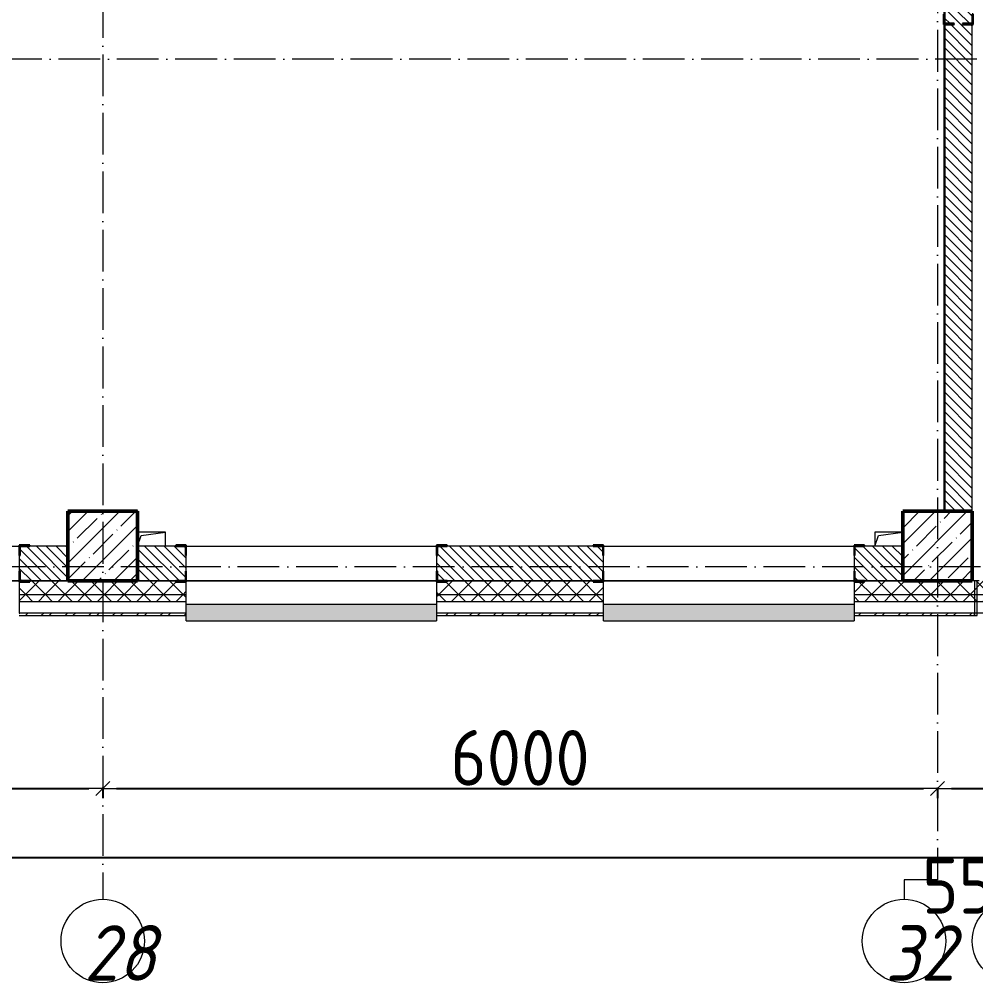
# Model space of a CAD drawing. Header units: millimetres. Extents: x -213536 to 1564669, y -45299 to 942238.
# Drawn here: x 180779 to 187654, y 511308 to 518234 of the extents above; entities that cross this region are included whole.
import ezdxf

# ---------------------------------------------------------------- set-up
doc = ezdxf.new("R2010")
doc.units = ezdxf.units.MM
doc.linetypes.add('50_200_ШТРИХ_1Т_ш5_п1_п1_', pattern=[700, 500, -100, 0, -100])
for name, color, linetype, lineweight in [('2.4) ПГП вычит ЖБбалки 0.4 м -', 24, 'Continuous', 30), ('3.3) Вычитаем ЖБбалки 0.4м -', 31, 'Continuous', 30), ('A-____-____-DIMS', 7, 'Continuous', 9), ('A-GENM-____-MCUT', 7, 'Continuous', 25), ('A-GENM-____-OTLN', 7, 'Continuous', 9), ('A-GENM-____-OTLN-1', 7, 'Continuous', 25), ('A-GLAZ-____-OTLN', 7, 'Continuous', 9), ('A-WALL-____-MCUT', 7, 'Continuous', 13), ('A-WALL-____-MCUT-1', 7, 'Continuous', 9), ('A-WALL-____-OTLN', 7, 'Continuous', 9), ('A-WALL-____-PATT-1', 7, 'Continuous', 9), ('A-WALL-FNSH-MCUT-1', 7, 'Continuous', 9), ('S-COLS-____-MCUT', 7, 'Continuous', 50), ('S-COLS-____-OTLN', 7, 'Continuous', 9), ('S-GRID-____-IDEN', 7, 'Continuous', 9), ('S-GRID-____-OTLN-1', 7, '50_200_ШТРИХ_1Т_ш5_п1_п1_', 9)]:
    doc.layers.add(name, color=color, linetype=linetype, lineweight=lineweight)
doc.layers.add('A-GLAZ-____-OTLN-1', color=7, linetype='Continuous', lineweight=9, true_color=0xc0c0c0)
doc.styles.add('ISOCPEUR_I_9', font='isocpeui.ttf', dxfattribs={"width": 0.9, "height": 250})
doc.styles.add('СПДС', font='isocpeur.ttf', dxfattribs={"width": 0.9})
doc.dimstyles.new('Размера А3', dxfattribs={"dimtxt": 200, "dimasz": 100, "dimexe": 70, "dimexo": 100, "dimgap": 20, "dimtad": 1, "dimdec": 0, "dimrnd": 10, "dimzin": 0, "dimdsep": 46, "dimtxsty": 'СПДС', "dimblk": 'ARROWHEAD_6', "dimcen": 1, "dimclrd": 256, "dimclre": 256, "dimclrt": 256, "dimazin": 0, "dimtfac": 1, "dimtdec": 0, "dimtmove": 2, "dimatfit": 3, "dimfxl": 1, "dimtolj": 1, "dimtzin": 0, "dimarcsym": 0})
pattern_1 = [(135, (142429.057, 459015.94), (-35.35534, -35.35534), [])]
pattern_2 = [(45, (142429.06, 459015.94), (-70.71068, 70.71068), []), (135, (142429.06, 459015.94), (-70.71068, -70.71068), [])]

# ---------------------------------------------------------------- blocks, each defined once
blk = doc.blocks.new('BSC_Колонна _Прямоугольная - 500х500-V16-АР1_План отверстий 3 этажа в осях 1-64_Ю-ЯЯ')
at = {"layer": 'S-COLS-____-OTLN'}
h = blk.add_hatch(dxfattribs=at)
h.set_pattern_fill('FP_23', color=256, style=0, pattern_type=2)
h.set_pattern_definition([(45, (-44950, -55431.04), (-114.04925, 114.04925), []), (45, (-44835.95, -55431.04), (-114.04925, 114.04925), [201.613, -40.323, 3.353, -36.97])])
h.paths.add_polyline_path([(-250, -250), (250, -250), (250, 250), (-250, 250), (-250, 177.9)], flags=0)
at = {"layer": 'S-COLS-____-MCUT'}
for p, q in [((250, 250), (-250, 250)), ((-250, 250), (-250, -250)), ((250, -250), (250, 250)), ((-250, -250), (250, -250))]:
    blk.add_line(p, q, dxfattribs=at)
blk = doc.blocks.new('BSC_Колонна _Прямоугольная - 500х500-V44-АР1_План отверстий 3 этажа в осях 1-64_Ю-ЯЯ')
at = {"layer": 'S-COLS-____-OTLN'}
h = blk.add_hatch(dxfattribs=at)
h.set_pattern_fill('FP_52', color=256, style=0, pattern_type=2)
h.set_pattern_definition([(45, (-38950, -55431.04), (-114.04925, 114.04925), []), (45, (-38835.95, -55431.04), (-114.04925, 114.04925), [201.613, -40.323, 3.353, -36.97])])
h.paths.add_polyline_path([(-250, -250), (250, -250), (250, 250), (-250, 250)], flags=0)
at = {"layer": 'S-COLS-____-MCUT'}
for p, q in [((250, 250), (-250, 250)), ((-250, 250), (-250, -250)), ((250, -250), (250, 250)), ((-250, -250), (250, -250))]:
    blk.add_line(p, q, dxfattribs=at)
blk = doc.blocks.new('Фахверк_СКБ_Уголок - 250_2700-27497298-АР1_План отверстий 3 этажа в осях 1-64_Ю-ЯЯ')
at = {"layer": 'A-GENM-____-MCUT'}
for p, q in [((200, 181), (125, 181)), ((125, 181), (125, 106)), ((131, 106), (131, 175)), ((131, 175), (200, 175)), ((200, 175), (200, 181)), ((125, 106), (131, 106)), ((131, -6), (125, -6)), ((125, -6), (125, -81)), ((131, -75), (131, -6)), ((125, -81), (200, -81)), ((200, -75), (131, -75)), ((200, -81), (200, -75))]:
    blk.add_line(p, q, dxfattribs=at)
blk = doc.blocks.new('Фахверк_СКБ_Уголок - 200_3550-28267367-АР1_План отверстий 3 этажа в осях 1-64_Ю-ЯЯ')
at = {"layer": 'A-GENM-____-MCUT'}
for p, q in [((200, 156), (125, 156)), ((125, 156), (125, 81)), ((131, 81), (131, 150)), ((131, 150), (200, 150)), ((200, 150), (200, 156)), ((125, 81), (131, 81)), ((131, 19), (125, 19)), ((125, 19), (125, -56)), ((131, -50), (131, 19)), ((125, -56), (200, -56)), ((200, -50), (131, -50)), ((200, -56), (200, -50))]:
    blk.add_line(p, q, dxfattribs=at)
blk = doc.blocks.new('AR_Отверстие прямоугольное _в плите_ - AR_Отверстие прямоугольное _в плите_-V178-АР1_План отверстий 3 этажа в осях 1-64_Ю-ЯЯ')
at = {"layer": 'A-GENM-____-OTLN'}
for p, q in [((100, 50), (-100, 50)), ((-100, -50), (-75, 25)), ((-75, 25), (100, 50)), ((100, -50), (100, 50))]:
    blk.add_line(p, q, dxfattribs=at)
blk = doc.blocks.new('AR_Отверстие прямоугольное _в плите_ - AR_Отверстие прямоугольное _в плите_-V185-АР1_План отверстий 3 этажа в осях 1-64_Ю-ЯЯ')
at = {"layer": 'A-GENM-____-OTLN'}
for p, q in [((100, 50), (-100, 50)), ((-100, 50), (-100, -50)), ((-100, -50), (-75, 25)), ((-75, 25), (100, 50))]:
    blk.add_line(p, q, dxfattribs=at)
blk = doc.blocks.new('Отлив_СКБ - Отлив витража_120_НВФ-31885687-АР1_План отверстий 3 этажа в осях 1-64_Ю-ЯЯ')
at = {"layer": 'A-GLAZ-____-OTLN-1'}
for points in [[(0, -2), (1800, -2), (1800, 0), (0, 0)], [(945, -120), (1800, -120), (1800, -2), (0, -2), (0, -120), (878.1, -120)]]:
    blk.add_hatch(color=256, dxfattribs=at).paths.add_polyline_path(points, flags=0)
at = {"layer": 'A-GLAZ-____-OTLN'}
for p, q in [((0, 0), (1800, 0)), ((1800, -2), (0, -2)), ((0, -120), (0, -83)), ((0, -120), (1800, -120)), ((1800, -83), (1800, -120))]:
    blk.add_line(p, q, dxfattribs=at)
blk = doc.blocks.new('Стены 3 - Стены 4-31194751-АР1_План отверстий 3 этажа в осях 1-64_Ю-ЯЯ')
at = {"layer": 'A-WALL-____-MCUT'}
for p, q in [((-1798.5, 41030.2), (-1798.5, 41010.2)), ((-1548.5, 41030.2), (-1798.5, 41030.2)), ((-1798.5, 41010.2), (-1548.5, 41010.2)), ((-1548.5, 41010.2), (-1548.5, 41030.2))]:
    blk.add_line(p, q, dxfattribs=at)
blk = doc.blocks.new('Ось сетки - Круг_Ø6_00__ISO-2_5_0_9K_-25732049-АР1_План отверстий 3 этажа в осях 1-64_Ю-ЯЯ')
at = {"layer": 'S-GRID-____-IDEN'}
blk.add_circle((0, 0), 3, dxfattribs=at)
blk = doc.blocks.new('ARROWHEAD_6')
at = {"color": 0, "linetype": 'Continuous'}
for p, q in [((0, 0), (-1, 0)), ((-0.5, -0.5), (0.5, 0.5))]:
    blk.add_line(p, q, dxfattribs=at)
blk = doc.blocks.new('*D2866')
at = {"layer": 'A-____-____-DIMS', "lineweight": -2, "transparency": 16777216}
for p, q in [((178379.1, 512710.5), (178379.1, 512634.4)), ((178479.1, 512704.4), (181279.1, 512704.4)), ((181379.1, 512710.5), (181379.1, 512634.4))]:
    blk.add_line(p, q, dxfattribs=at)
at = {"layer": 'Defpoints', "color": 0, "lineweight": 50, "transparency": 16777216}
for p in [(178379.1, 512810.5), (181379.1, 512810.5), (181379.1, 512704.4)]:
    blk.add_point(p, dxfattribs=at)
at = {"layer": 'A-____-____-DIMS', "lineweight": -2, "transparency": 16777216, "xscale": 100, "yscale": 100, "zscale": 100, "rotation": 180}
blk.add_blockref('ARROWHEAD_6', (178379.1, 512704.4), dxfattribs=at)
at = {"layer": 'A-____-____-DIMS', "lineweight": -2, "transparency": 16777216, "xscale": 100, "yscale": 100, "zscale": 100}
blk.add_blockref('ARROWHEAD_6', (181379.1, 512704.4), dxfattribs=at)
at = {"layer": 'A-____-____-DIMS', "transparency": 16777216, "insert": (179879.1, 512924.4), "char_height": 400, "attachment_point": 5, "style": 'СПДС'}
blk.add_mtext('\\A1;3000', dxfattribs=at)
blk = doc.blocks.new('*D2867')
at = {"layer": 'A-____-____-DIMS', "lineweight": -2, "transparency": 16777216}
for p, q in [((181379.1, 512710.5), (181379.1, 512634.4)), ((181479.1, 512704.4), (187279.1, 512704.4)), ((187379.1, 512710.5), (187379.1, 512634.4))]:
    blk.add_line(p, q, dxfattribs=at)
at = {"layer": 'Defpoints', "color": 0, "lineweight": 50, "transparency": 16777216}
for p in [(181379.1, 512810.5), (187379.1, 512810.5), (187379.1, 512704.4)]:
    blk.add_point(p, dxfattribs=at)
at = {"layer": 'A-____-____-DIMS', "lineweight": -2, "transparency": 16777216, "xscale": 100, "yscale": 100, "zscale": 100, "rotation": 180}
blk.add_blockref('ARROWHEAD_6', (181379.1, 512704.4), dxfattribs=at)
at = {"layer": 'A-____-____-DIMS', "lineweight": -2, "transparency": 16777216, "xscale": 100, "yscale": 100, "zscale": 100}
blk.add_blockref('ARROWHEAD_6', (187379.1, 512704.4), dxfattribs=at)
at = {"layer": 'A-____-____-DIMS', "transparency": 16777216, "insert": (184379.1, 512924.4), "char_height": 400, "attachment_point": 5, "style": 'СПДС'}
blk.add_mtext('\\A1;6000', dxfattribs=at)
blk = doc.blocks.new('*D2868')
at = {"layer": 'A-____-____-DIMS', "lineweight": -2, "transparency": 16777216}
for p, q in [((187379.1, 512710.5), (187379.1, 512634.4)), ((187479.1, 512704.4), (187829.1, 512704.4)), ((187929.1, 512710.5), (187929.1, 512634.4))]:
    blk.add_line(p, q, dxfattribs=at)
at = {"layer": 'Defpoints', "color": 0, "lineweight": 50, "transparency": 16777216}
for p in [(187379.1, 512810.5), (187929.1, 512810.5), (187929.1, 512704.4)]:
    blk.add_point(p, dxfattribs=at)
at = {"layer": 'A-____-____-DIMS', "lineweight": -2, "transparency": 16777216, "xscale": 100, "yscale": 100, "zscale": 100, "rotation": 180}
blk.add_blockref('ARROWHEAD_6', (187379.1, 512704.4), dxfattribs=at)
at = {"layer": 'A-____-____-DIMS', "lineweight": -2, "transparency": 16777216, "xscale": 100, "yscale": 100, "zscale": 100}
blk.add_blockref('ARROWHEAD_6', (187929.1, 512704.4), dxfattribs=at)
at = {"layer": 'A-____-____-DIMS', "transparency": 16777216, "insert": (187654.1, 512004.4), "char_height": 400, "attachment_point": 5, "style": 'СПДС'}
blk.add_mtext('\\A1;550', dxfattribs=at)
blk = doc.blocks.new('*D2878')
at = {"layer": 'A-____-____-DIMS', "lineweight": -2, "transparency": 16777216}
for p, q in [((140079.1, 512213.7), (140079.1, 512137.6)), ((140179.1, 512207.6), (213379.1, 512207.6)), ((213479.1, 512213.7), (213479.1, 512137.6))]:
    blk.add_line(p, q, dxfattribs=at)
at = {"layer": 'Defpoints', "color": 0, "lineweight": 50, "transparency": 16777216}
for p in [(140079.1, 512313.7), (213479.1, 512313.7), (213479.1, 512207.6)]:
    blk.add_point(p, dxfattribs=at)
at = {"layer": 'A-____-____-DIMS', "lineweight": -2, "transparency": 16777216, "xscale": 100, "yscale": 100, "zscale": 100, "rotation": 180}
blk.add_blockref('ARROWHEAD_6', (140079.1, 512207.6), dxfattribs=at)
at = {"layer": 'A-____-____-DIMS', "lineweight": -2, "transparency": 16777216, "xscale": 100, "yscale": 100, "zscale": 100}
blk.add_blockref('ARROWHEAD_6', (213479.1, 512207.6), dxfattribs=at)
at = {"layer": 'A-____-____-DIMS', "transparency": 16777216, "insert": (176779.1, 512427.6), "char_height": 400, "attachment_point": 5, "style": 'СПДС'}
blk.add_mtext('\\A1;73400', dxfattribs=at)

msp = doc.modelspace()

# ---------------------------------------------------------------- hatches: boundary and pattern name
at = {"layer": 'A-WALL-____-PATT-1'}
h = msp.add_hatch(dxfattribs=at)
h.set_pattern_fill('FP_9', color=256, style=0, pattern_type=2)
h.set_pattern_definition(pattern_1)
h.paths.add_polyline_path([(187429.1, 514697), (187629.1, 514697), (187629.1, 518197), (187560.1, 518197), (187560.1, 518203), (187629.1, 518203), (187629.1, 521697), (187429.1, 521697), (187429.1, 518203), (187498.1, 518203), (187498.1, 518197), (187429.1, 518197), (187429.1, 516239.4)], flags=0)
h = msp.add_hatch(dxfattribs=at)
h.set_pattern_fill('FP_9', color=256, style=0, pattern_type=2)
h.set_pattern_definition(pattern_1)
h.paths.add_polyline_path([(181129.1, 514197), (181129.1, 514447), (180785.1, 514447), (180785.1, 514378), (180779.1, 514378), (180779.1, 514266), (180785.1, 514266), (180785.1, 514197), (180854.1, 514197)], flags=0)
h.paths.add_polyline_path([(178648, 514197), (178973.1, 514197), (178973.1, 514266), (178979.1, 514266), (178979.1, 514378), (178973.1, 514378), (178973.1, 514447), (178629.1, 514447), (178629.1, 514197)], flags=0)
h = msp.add_hatch(dxfattribs=at)
h.set_pattern_fill('FP_9', color=256, style=0, pattern_type=2)
h.set_pattern_definition(pattern_1)
h.paths.add_polyline_path([(186854.1, 514197), (187129.1, 514197), (187129.1, 514447), (186785.1, 514447), (186785.1, 514378), (186779.1, 514378), (186779.1, 514266), (186785.1, 514266), (186785.1, 514197)], flags=0)
h.paths.add_polyline_path([(184904.1, 514197), (184973.1, 514197), (184973.1, 514266), (184979.1, 514266), (184979.1, 514378), (184973.1, 514378), (184973.1, 514447), (183785.1, 514447), (183785.1, 514378), (183779.1, 514378), (183779.1, 514266), (183785.1, 514266), (183785.1, 514197), (184834.2, 514197)], flags=0)
h.paths.add_polyline_path([(181629.1, 514197), (181973.1, 514197), (181973.1, 514266), (181979.1, 514266), (181979.1, 514378), (181973.1, 514378), (181973.1, 514447), (181629.1, 514447)], flags=0)
h = msp.add_hatch(dxfattribs=at)
h.set_pattern_fill('FP_4', color=256, style=0, pattern_type=2)
h.set_pattern_definition(pattern_2)
h.paths.add_polyline_path([(216648.5, 514097), (216729.1, 514097), (216729.1, 514197), (210379.1, 514197), (210379.1, 514097), (213113.6, 514097)], flags=0)
h.paths.add_polyline_path([(206043.7, 514097), (206429.1, 514097), (206429.1, 514191), (206354.1, 514191), (206354.1, 514197), (205404.1, 514197), (205404.1, 514191), (205329.1, 514191), (205329.1, 514097), (205679.1, 514097)], flags=0)
h.paths.add_polyline_path([(207811.2, 514097), (209379.1, 514097), (209379.1, 514197), (207504.1, 514197), (207504.1, 514191), (207429.1, 514191), (207429.1, 514097)], flags=0)
h.paths.add_polyline_path([(202404.1, 514097), (203529.1, 514097), (203529.1, 514191), (203454.1, 514191), (203454.1, 514197), (202404.1, 514197), (202404.1, 514191), (202329.1, 514191), (202329.1, 514097), (202335.1, 514097)], flags=0)
h.paths.add_polyline_path([(200529.1, 514097), (200529.1, 514191), (200454.1, 514191), (200454.1, 514197), (199404.1, 514197), (199404.1, 514191), (199329.1, 514191), (199329.1, 514097), (199857.6, 514097)], flags=0)
h.paths.add_polyline_path([(196404.1, 514097), (197529.1, 514097), (197529.1, 514191), (197454.1, 514191), (197454.1, 514197), (196404.1, 514197), (196404.1, 514191), (196329.1, 514191), (196329.1, 514097)], flags=0)
h.paths.add_polyline_path([(194454.1, 514097), (194529.1, 514097), (194529.1, 514191), (194454.1, 514191), (194454.1, 514197), (193404.1, 514197), (193404.1, 514191), (193329.1, 514191), (193329.1, 514097), (193671.5, 514097)], flags=0)
h.paths.add_polyline_path([(190679.1, 514097), (191529.1, 514097), (191529.1, 514191), (191454.1, 514191), (191454.1, 514197), (190404.1, 514197), (190404.1, 514191), (190329.1, 514191), (190329.1, 514097), (190404.1, 514097)], flags=0)
h.paths.add_polyline_path([(188369.1, 514097), (188529.1, 514097), (188529.1, 514191), (188454.1, 514191), (188454.1, 514197), (186854.1, 514197), (186854.1, 514191), (186779.1, 514191), (186779.1, 514097), (187485.4, 514097)], flags=0)
h.paths.add_polyline_path([(184834.2, 514097), (184979.1, 514097), (184979.1, 514191), (184904.1, 514191), (184904.1, 514197), (183854.1, 514197), (183854.1, 514191), (183779.1, 514191), (183779.1, 514097)], flags=0)
h.paths.add_polyline_path([(181979.1, 514097), (181979.1, 514191), (181904.1, 514191), (181904.1, 514197), (180854.1, 514197), (180854.1, 514191), (180779.1, 514191), (180779.1, 514097), (181299.2, 514097)], flags=0)
h.paths.add_polyline_path([(178648, 514097), (178979.1, 514097), (178979.1, 514191), (178904.1, 514191), (178904.1, 514197), (177854.1, 514197), (177854.1, 514191), (177779.1, 514191), (177779.1, 514097), (178206.2, 514097)], flags=0)
h.paths.add_polyline_path([(174854.1, 514097), (175979.1, 514097), (175979.1, 514191), (175904.1, 514191), (175904.1, 514197), (174854.1, 514197), (174854.1, 514191), (174779.1, 514191), (174779.1, 514097), (174785.1, 514097)], flags=0)
h.paths.add_polyline_path([(171779.1, 514097), (172979.1, 514097), (172979.1, 514191), (172904.1, 514191), (172904.1, 514197), (171854.1, 514197), (171854.1, 514191), (171779.1, 514191)], flags=0)
h.paths.add_polyline_path([(169979.1, 514097), (169979.1, 514191), (169904.1, 514191), (169904.1, 514197), (168854.1, 514197), (168854.1, 514191), (168779.1, 514191), (168779.1, 514097), (169810.7, 514097)], flags=0)
h.paths.add_polyline_path([(165854.1, 514097), (166979.1, 514097), (166979.1, 514191), (166904.1, 514191), (166904.1, 514197), (165854.1, 514197), (165854.1, 514191), (165779.1, 514191), (165779.1, 514097), (165785.1, 514097)], flags=0)
h.paths.add_polyline_path([(163979.1, 514097), (163979.1, 514191), (163904.1, 514191), (163904.1, 514197), (162854.1, 514197), (162854.1, 514191), (162779.1, 514191), (162779.1, 514097), (163904.1, 514097)], flags=0)
h.paths.add_polyline_path([(160629.1, 514097), (160979.1, 514097), (160979.1, 514191), (160904.1, 514191), (160904.1, 514197), (159854.1, 514197), (159854.1, 514191), (159779.1, 514191), (159779.1, 514097), (160129.1, 514097)], flags=0)
h.paths.add_polyline_path([(158779.1, 514097), (158779.1, 514191), (158704.1, 514191), (158704.1, 514197), (148979.1, 514197), (148979.1, 514097), (158322.2, 514097)], flags=0)
h.paths.add_polyline_path([(147979.1, 514097), (147979.1, 514197), (139979.1, 514197), (139979.1, 514097), (145950, 514097)], flags=0)
h = msp.add_hatch(dxfattribs=at)
h.set_pattern_fill('FP_4', color=256, style=0, pattern_type=2)
h.set_pattern_definition(pattern_2)
h.paths.add_polyline_path([(216729.1, 514047), (216729.1, 514097), (210379.1, 514097), (210379.1, 514047), (216648.5, 514047)], flags=0)
h.paths.add_polyline_path([(209379.1, 514047), (209379.1, 514097), (207429.1, 514097), (207429.1, 514047), (207811.2, 514047)], flags=0)
h.paths.add_polyline_path([(203529.1, 514047), (203529.1, 514097), (202329.1, 514097), (202329.1, 514047), (202508.8, 514047)], flags=0)
h.paths.add_polyline_path([(206043.7, 514047), (206429.1, 514047), (206429.1, 514097), (205329.1, 514097), (205329.1, 514047)], flags=0)
h.paths.add_polyline_path([(199857.6, 514047), (200529.1, 514047), (200529.1, 514097), (199329.1, 514097), (199329.1, 514047)], flags=0)
h.paths.add_polyline_path([(197529.1, 514047), (197529.1, 514097), (196329.1, 514097), (196329.1, 514047), (197206.4, 514047)], flags=0)
h.paths.add_polyline_path([(194529.1, 514047), (194529.1, 514097), (193329.1, 514097), (193329.1, 514047), (193671.5, 514047)], flags=0)
h.paths.add_polyline_path([(191529.1, 514047), (191529.1, 514097), (190329.1, 514097), (190329.1, 514047), (191020.3, 514047)], flags=0)
h.paths.add_polyline_path([(188529.1, 514047), (188529.1, 514097), (186779.1, 514097), (186779.1, 514047), (188369.1, 514047)], flags=0)
h.paths.add_polyline_path([(184979.1, 514047), (184979.1, 514097), (183779.1, 514097), (183779.1, 514047), (184834.2, 514047)], flags=0)
h.paths.add_polyline_path([(181979.1, 514047), (181979.1, 514097), (180779.1, 514097), (180779.1, 514047), (181299.2, 514047)], flags=0)
h.paths.add_polyline_path([(178979.1, 514047), (178979.1, 514097), (177779.1, 514097), (177779.1, 514047), (178648, 514047)], flags=0)
h.paths.add_polyline_path([(174779.1, 514047), (175979.1, 514047), (175979.1, 514097), (174779.1, 514097)], flags=0)
h.paths.add_polyline_path([(172461.9, 514047), (172979.1, 514047), (172979.1, 514097), (171779.1, 514097), (171779.1, 514047)], flags=0)
h.paths.add_polyline_path([(169810.7, 514047), (169979.1, 514047), (169979.1, 514097), (168779.1, 514097), (168779.1, 514047), (168927, 514047)], flags=0)
h.paths.add_polyline_path([(166979.1, 514047), (166979.1, 514097), (165779.1, 514097), (165779.1, 514047), (166275.8, 514047)], flags=0)
h.paths.add_polyline_path([(163624.6, 514047), (163979.1, 514047), (163979.1, 514097), (162779.1, 514097), (162779.1, 514047)], flags=0)
h.paths.add_polyline_path([(160973.4, 514047), (160979.1, 514047), (160979.1, 514097), (159779.1, 514097), (159779.1, 514047), (160089.7, 514047)], flags=0)
h.paths.add_polyline_path([(158322.2, 514047), (158779.1, 514047), (158779.1, 514097), (148979.1, 514097), (148979.1, 514047), (156554.7, 514047)], flags=0)
h.paths.add_polyline_path([(147979.1, 514047), (147979.1, 514097), (139879.1, 514097), (139879.1, 514047), (145950, 514047)], flags=0)
h = msp.add_hatch(dxfattribs=at)
h.set_pattern_fill('FP_6', color=256, style=0, pattern_type=2)
h.set_pattern_definition([(45, (142429.06, 459015.94), (-85.53659, 85.53659), []), (45, (142486.08, 459015.94), (-85.53659, 85.53659), [])])
h.paths.add_polyline_path([(187485.4, 513947), (187644.1, 513947), (187644.1, 513967), (186779.1, 513967), (186779.1, 513947)], flags=0)
h.paths.add_polyline_path([(184979.1, 513947), (184979.1, 513967), (183779.1, 513967), (183779.1, 513947), (184834.2, 513947)], flags=0)
h.paths.add_polyline_path([(181979.1, 513947), (181979.1, 513967), (180779.1, 513967), (180779.1, 513947), (181299.2, 513947)], flags=0)
h.paths.add_polyline_path([(178979.1, 513947), (178979.1, 513967), (177779.1, 513967), (177779.1, 513947), (178648, 513947)], flags=0)
h.paths.add_polyline_path([(175979.1, 513947), (175979.1, 513967), (174779.1, 513967), (174779.1, 513947), (175113.1, 513947)], flags=0)
h.paths.add_polyline_path([(172461.9, 513947), (172979.1, 513947), (172979.1, 513967), (171779.1, 513967), (171779.1, 513947)], flags=0)
h.paths.add_polyline_path([(169810.7, 513947), (169979.1, 513947), (169979.1, 513967), (168779.1, 513967), (168779.1, 513947), (168927, 513947)], flags=0)
h.paths.add_polyline_path([(165779.1, 513947), (166979.1, 513947), (166979.1, 513967), (165779.1, 513967)], flags=0)
h.paths.add_polyline_path([(162779.1, 513947), (163979.1, 513947), (163979.1, 513967), (162779.1, 513967)], flags=0)
h.paths.add_polyline_path([(159779.1, 513947), (160979.1, 513947), (160979.1, 513967), (159779.1, 513967)], flags=0)
h.paths.add_polyline_path([(158779.1, 513947), (158779.1, 513967), (148979.1, 513967), (148979.1, 513947), (158322.2, 513947)], flags=0)
h.paths.add_polyline_path([(147979.1, 513947), (147979.1, 513967), (139749.1, 513967), (139749.1, 513947), (145950, 513947)], flags=0)

# ---------------------------------------------------------------- linework, layer by layer
at = {"layer": '2.4) ПГП вычит ЖБбалки 0.4 м -'}
msp.add_lwpolyline([(187429.1, 514697), (187429.1, 521697)], dxfattribs=at)
at = {"layer": '3.3) Вычитаем ЖБбалки 0.4м -'}
msp.add_lwpolyline([(181129.1, 514447), (181129.1, 514697), (181629.1, 514697), (181629.1, 514447)], dxfattribs=at)
at = {"layer": 'A-WALL-____-MCUT'}
for p, q in [((187429.1, 518197), (187429.1, 514697)), ((187629.1, 514697), (187629.1, 518197)), ((181129.1, 514447), (180854.1, 514447)), ((181904.1, 514447), (181629.1, 514447)), ((184904.1, 514447), (183854.1, 514447)), ((187129.1, 514447), (186854.1, 514447)), ((180779.1, 514378), (180779.1, 514266)), ((181979.1, 514266), (181979.1, 514378)), ((183779.1, 514378), (183779.1, 514266)), ((184979.1, 514266), (184979.1, 514378)), ((186779.1, 514378), (186779.1, 514266)), ((180779.1, 514191), (180779.1, 513967)), ((181979.1, 513967), (181979.1, 514191)), ((183779.1, 514191), (183779.1, 513967)), ((184979.1, 513967), (184979.1, 514191)), ((186779.1, 514191), (186779.1, 513967)), ((187679.1, 514197), (187629.1, 514197)), ((180779.1, 513967), (181979.1, 513967)), ((183779.1, 513967), (184979.1, 513967)), ((186779.1, 513967), (188529.1, 513967))]:
    msp.add_line(p, q, dxfattribs=at)
at = {"layer": 'A-WALL-____-MCUT-1'}
for p, q in [((181129.1, 514197), (180854.1, 514197)), ((180854.1, 514197), (181129.1, 514197)), ((181904.1, 514197), (181629.1, 514197)), ((181629.1, 514197), (181904.1, 514197)), ((184904.1, 514197), (183854.1, 514197)), ((183854.1, 514197), (184904.1, 514197)), ((187129.1, 514197), (186854.1, 514197)), ((186854.1, 514197), (187129.1, 514197)), ((181979.1, 514097), (180779.1, 514097)), ((184979.1, 514097), (183779.1, 514097)), ((188529.1, 514097), (186779.1, 514097)), ((181979.1, 514047), (180779.1, 514047)), ((184979.1, 514047), (183779.1, 514047)), ((188529.1, 514047), (186779.1, 514047))]:
    msp.add_line(p, q, dxfattribs=at)
at = {"layer": 'A-WALL-____-OTLN'}
for p, q in [((178979.1, 514447), (180779.1, 514447)), ((181979.1, 514447), (183779.1, 514447)), ((184979.1, 514447), (186779.1, 514447)), ((178979.1, 514197), (180779.1, 514197)), ((180779.1, 514197), (178979.1, 514197)), ((181979.1, 514197), (183779.1, 514197)), ((183779.1, 514197), (181979.1, 514197)), ((184979.1, 514197), (186779.1, 514197)), ((186779.1, 514197), (184979.1, 514197))]:
    msp.add_line(p, q, dxfattribs=at)
at = {"layer": 'A-WALL-FNSH-MCUT-1'}
for p, q in [((180779.1, 513947), (181979.1, 513947)), ((181979.1, 513947), (181979.1, 513967)), ((183779.1, 513967), (183779.1, 513967)), ((183779.1, 513967), (183779.1, 513947)), ((183779.1, 513947), (184979.1, 513947)), ((184979.1, 513947), (184979.1, 513967)), ((186779.1, 513967), (186779.1, 513967)), ((186779.1, 513967), (186779.1, 513947)), ((186779.1, 513947), (187644.1, 513947)), ((187644.1, 513947), (187644.1, 513967))]:
    msp.add_line(p, q, dxfattribs=at)
at = {"layer": 'S-GRID-____-OTLN-1', "color": 251, "ltscale": 0.6, "true_color": 0x636466}
for p, q in [((181379.1, 549908.8), (181379.1, 511907.5)), ((187379.1, 549665.1), (187379.1, 512046.3)), ((217909.1, 517947), (137760.3, 517947)), ((246503.5, 514297), (137760.3, 514297)), ((187138.7, 512046.3), (187138.7, 511907.5)), ((187379.1, 512046.3), (187138.7, 512046.3))]:
    msp.add_line(p, q, dxfattribs=at)

# ---------------------------------------------------------------- block references
at = {"layer": 'A-GENM-____-OTLN'}
for name, p in [('AR_Отверстие прямоугольное _в плите_ - AR_Отверстие прямоугольное _в плите_-V178-АР1_План отверстий 3 этажа в осях 1-64_Ю-ЯЯ', (181729.1, 514497)), ('AR_Отверстие прямоугольное _в плите_ - AR_Отверстие прямоугольное _в плите_-V185-АР1_План отверстий 3 этажа в осях 1-64_Ю-ЯЯ', (187029.1, 514497))]:
    msp.add_blockref(name, p, dxfattribs=at)
at = {"layer": 'A-GENM-____-OTLN-1'}
for name, p, rotation in [('Фахверк_СКБ_Уголок - 200_3550-28267367-АР1_План отверстий 3 этажа в осях 1-64_Ю-ЯЯ', (187579.1, 518072), 89.99999999999993), ('Фахверк_СКБ_Уголок - 250_2700-27497298-АР1_План отверстий 3 этажа в осях 1-64_Ю-ЯЯ', (182104.1, 514372), 180), ('Фахверк_СКБ_Уголок - 250_2700-27497298-АР1_План отверстий 3 этажа в осях 1-64_Ю-ЯЯ', (185104.1, 514372), 180)]:
    msp.add_blockref(name, p, dxfattribs=dict(at, rotation=rotation))
for p in [(180654.1, 514272), (183654.1, 514272), (186654.1, 514272)]:
    msp.add_blockref('Фахверк_СКБ_Уголок - 250_2700-27497298-АР1_План отверстий 3 этажа в осях 1-64_Ю-ЯЯ', p, dxfattribs=at)
at = {"layer": 'A-GLAZ-____-OTLN'}
for p in [(181979.1, 514030), (184979.1, 514030)]:
    msp.add_blockref('Отлив_СКБ - Отлив витража_120_НВФ-31885687-АР1_План отверстий 3 этажа в осях 1-64_Ю-ЯЯ', p, dxfattribs=at)
at = {"layer": 'A-WALL-____-OTLN', "rotation": 89.9999999999999}
msp.add_blockref('Стены 3 - Стены 4-31194751-АР1_План отверстий 3 этажа в осях 1-64_Ю-ЯЯ', (228674.3, 515745.5), dxfattribs=at)
at = {"layer": 'S-COLS-____-OTLN'}
for name, p in [('BSC_Колонна _Прямоугольная - 500х500-V44-АР1_План отверстий 3 этажа в осях 1-64_Ю-ЯЯ', (181379.1, 514447)), ('BSC_Колонна _Прямоугольная - 500х500-V16-АР1_План отверстий 3 этажа в осях 1-64_Ю-ЯЯ', (187379.1, 514447))]:
    msp.add_blockref(name, p, dxfattribs=at)
at = {"layer": 'S-GRID-____-IDEN', "xscale": 99.99999999999993, "yscale": 99.99999999999993, "zscale": 99.99999999999993, "rotation": 180}
for p in [(181379.1, 511607.5), (187138.7, 511607.5), (187929.1, 511607.5)]:
    msp.add_blockref('Ось сетки - Круг_Ø6_00__ISO-2_5_0_9K_-25732049-АР1_План отверстий 3 этажа в осях 1-64_Ю-ЯЯ', p, dxfattribs=at)

# ---------------------------------------------------------------- texts
at = {"layer": 'S-GRID-____-IDEN', "char_height": 400, "width": 404.05, "attachment_point": 1, "style": 'ISOCPEUR_I_9'}
for s, insert in [('28', (181244.7, 511721.5)), ('32', (187004.3, 511721.5))]:
    msp.add_mtext(s, dxfattribs=dict(at, insert=insert))

# ---------------------------------------------------------------- dimensions: what is measured, and where the dimension line sits
at = {"layer": 'A-____-____-DIMS'}
for base, p1, p2, picture, middle in [((181379.1, 512704.4), (178379.1, 512810.5), (181379.1, 512810.5), '*D2866', (179879.1, 512924.4)), ((187379.1, 512704.4), (181379.1, 512810.5), (187379.1, 512810.5), '*D2867', (184379.1, 512924.4)), ((187929.1, 512704.4), (187379.1, 512810.5), (187929.1, 512810.5), '*D2868', (187654.1, 512004.4)), ((213479.1, 512207.6), (140079.1, 512313.7), (213479.1, 512313.7), '*D2878', (176779.1, 512427.6))]:
    dim = msp.add_linear_dim(base=base, p1=p1, p2=p2, dimstyle='Размера А3', override={"dimtxt": 400}, dxfattribs=at)
    dim.commit()
    dim.dimension.update_dxf_attribs({"geometry": picture, "text_midpoint": middle})

doc.saveas('drawing.dxf')
